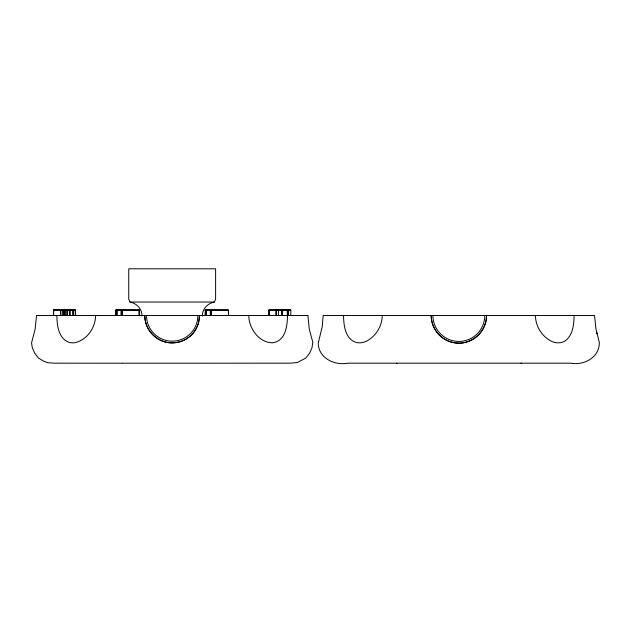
<?xml version="1.0" encoding="UTF-8"?>
<svg xmlns="http://www.w3.org/2000/svg" width="631" height="631" viewBox="0 0 631 631"><rect width="100%" height="100%" fill="white"/><g stroke="black" fill="none" stroke-linecap="round" stroke-linejoin="round"><path stroke-width="0.95" d="M53.627 315.492L53.627 310.034M60.797 315.492L60.797 310.034M65.048 315.492L65.048 310.034M67.178 315.492L67.178 310.034M69.986 315.492L69.986 310.034M73.141 315.492L73.141 310.034M115.915 310.034L115.915 315.492L115.994 310.034L139.246 310.034L139.246 315.492L144.822 315.5A27.37 27.37 0 0 0 172.2 342.87C178.888 342.846 185.538 340.322 190.507 335.826A27.362 26.747 62.3 0 0 195.807 329.327L198.229 323.955L199.57 315.5L200.145 315.492M117.019 315.492L117.019 310.034M121.026 315.492L121.113 310.034M121.452 315.492L121.46 310.034M122.13 315.492L122.13 310.034M205.146 315.492L205.225 310.034M206.25 315.492L206.25 310.034M210.265 315.492L210.344 310.034M211.361 315.492L211.361 310.034M268.972 315.492L268.972 310.034L290.844 310.034L290.765 315.492M269.051 315.492L269.051 310.034M276.22 315.492L276.22 310.034M281.505 315.492L281.584 310.034M282.601 315.492L282.601 310.034M247.265 315.492L248.795 315.5C248.811 328.388 258.899 342.712 272.568 342.807C287.452 340.764 287.728 321.731 287.468 310.034M288.564 315.492L288.564 310.034M306.043 315.492L307.889 315.5L309.3 329.327L312.81 342.31L311.998 347.697L309.553 353.328L305.767 358.069L297.422 362.494L290.402 363.172L122.572 363.204M574.131 315.484C573.926 324.231 573.082 334.596 565.731 340.48A27.448 18.425 86.1 0 1 560.249 342.704L558.254 342.854A27.378 19.892 85.8 0 1 552.054 341.513C542.171 336.946 535.474 326.369 535.451 315.484M382.276 315.484C382.149 324.776 377.362 333.862 369.734 339.186A27.543 20.72 -85.6 0 1 363.59 342.254L361.492 342.696A27.346 19.119 -85.9 0 1 355.521 342.254C345.015 338.279 343.706 325.225 343.524 315.484M202.441 316.084C202.054 309.103 207.702 303.259 214.351 302.052L215.613 299.228L215.613 268.79L128.74 268.79L128.74 299.228L130.002 302.052C136.651 303.259 142.306 309.103 141.92 316.084M318.623 341.513L322.244 326.613L323.182 315.484L594.544 315.484L595.956 329.161L598.535 339.186A27.59 2.114 87.1 0 0 599.308 342.254C599.86 357.162 584.077 365.728 570.724 363.18L347.847 363.18C334.43 365.751 318.308 358.061 318.229 342.854A27.401 1.057 -87.1 0 0 318.631 341.474M521.001 363.188L521.403 363.18M122.193 363.204L54.242 363.172L47.79 362.715L43.618 361.145L38.53 358.069L34.744 353.328L32.291 347.697L31.55 342.87L35.115 329.327L36.527 315.5L37.119 315.492M287.476 315.5L289.913 315.492M130.002 302.052L214.351 302.052M53.643 309.963L75.326 309.963M116.009 309.963L139.246 310.034M205.241 309.963L228.477 310.034L228.477 315.492L228.398 310.034L205.146 310.034M269.066 309.963L290.749 309.963M101.488 315.492L95.62 315.5C95.494 327.663 87.039 340.141 74.797 342.72A27.054 18.725 77.8 0 1 68.763 342.27C58.399 338.224 56.971 325.202 56.869 315.5L51.876 315.492M36.527 315.5L307.889 315.5M396.607 363.18L397.009 363.188M596.532 332.19L596.965 333.791M431.202 315.484C431.115 326.172 437.804 336.473 447.608 340.74A27.772 27.685 -48.9 0 0 455.961 342.98C471.68 345.062 486.927 331.33 486.509 315.484A27.654 27.654 0 0 1 458.855 343.13A27.654 27.654 0 0 1 431.202 315.484M144.822 315.5C144.491 330.131 157.569 343.193 172.2 342.87A27.37 27.37 0 0 0 199.57 315.5M288.375 310.034L288.375 315.492M287.271 310.034L287.271 315.492M282.412 310.034L282.412 315.492M278.5 310.034L278.421 315.492M276.031 310.034L276.031 315.492M211.172 310.034L211.172 315.492M206.061 310.034L206.061 315.492M139.167 310.034L139.167 315.492M121.941 310.034L121.941 315.492M116.83 310.034L116.83 315.492M75.42 315.492L75.42 310.034L53.548 310.034L53.548 315.492M75.341 310.034L75.341 315.492M72.951 310.034L72.951 315.492M69.796 310.034L69.796 315.492M69.457 310.034L69.378 315.492M66.989 310.034L66.989 315.492M64.859 310.034L64.859 315.492M63.068 310.034L63.068 315.492M62.99 310.034L62.99 315.492M60.6 310.034L60.6 315.492M197.874 315.5A25.674 25.674 0 0 1 172.2 341.174A25.674 25.674 0 0 1 146.518 315.5M484.805 315.484A25.958 25.958 0 0 1 458.855 341.434A25.958 25.958 0 0 1 432.898 315.484"/></g></svg>
